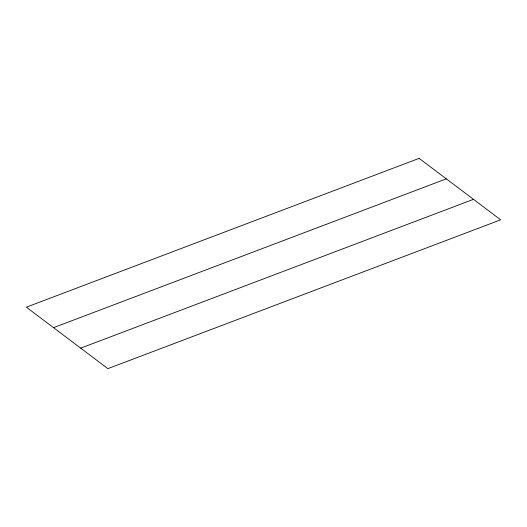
<?xml version="1.0" encoding="UTF-8"?>
<svg xmlns="http://www.w3.org/2000/svg" width="527" height="527" viewBox="0 0 527 527"><rect width="100%" height="100%" fill="white"/><g stroke="black" fill="none" stroke-linecap="round" stroke-linejoin="round"><path stroke-width="0.79" d="M53.523 327.662L446.31 178.851M80.69 348.149L473.477 199.338M419.136 158.357L26.35 307.175L107.864 368.643L500.65 219.825L419.136 158.357"/></g></svg>
